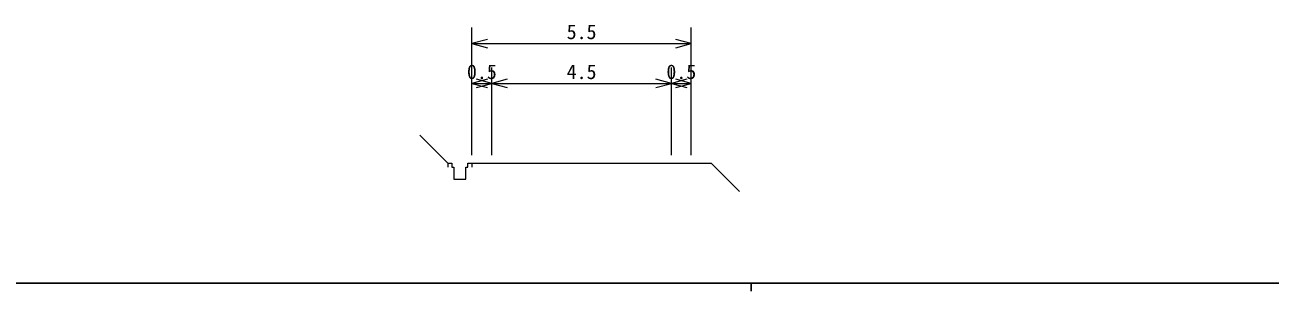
# Model space of a CAD drawing. Units: millimetres, scale not verified, with parts at other scales. Extents: x 40000 to 680000, y 20000 to 380000.
# Drawn here: x 176971 to 333044, y 204000 to 237331 of the extents above; entities that cross this region are included whole.
import ezdxf
from ezdxf.enums import TextEntityAlignment as Align

# ---------------------------------------------------------------- set-up
doc = ezdxf.new("R2010")
doc.units = ezdxf.units.MM
doc.header["$LTSCALE"] = 1000
doc.layers.add('M-STR-HTXT', color=7, linetype='Continuous', lineweight=13)
doc.layers.add('M-TTL-BAND', color=7, linetype='Continuous', lineweight=25)
doc.styles.add('ＭＳ ゴシック', font='')
doc.styles.get('ＭＳ ゴシック').set_extended_font_data('MS Gothic')

msp = doc.modelspace()

# ---------------------------------------------------------------- linework, layer by layer
at = {"layer": 'M-STR-HTXT'}
for p, q in [((233000, 221000), (233000, 237000)), ((260500, 221000), (260500, 237000)), ((234932, 235518), (233000, 235000)), ((233000, 235000), (260500, 235000)), ((233000, 235000), (234932, 234482)), ((260500, 235000), (258568, 235518)), ((258568, 234482), (260500, 235000)), ((235500, 221000), (235500, 232000)), ((258000, 221000), (258000, 232000)), ((234932, 230518), (233000, 230000)), ((233000, 230000), (235500, 230000)), ((233000, 230000), (234932, 229482)), ((235500, 230000), (233568, 230518)), ((233568, 229482), (235500, 230000)), ((237432, 230518), (235500, 230000)), ((235500, 230000), (258000, 230000)), ((235500, 230000), (237432, 229482)), ((258000, 230000), (256068, 230518)), ((256068, 229482), (258000, 230000)), ((259932, 230518), (258000, 230000)), ((258000, 230000), (260500, 230000)), ((258000, 230000), (259932, 229482)), ((260500, 230000), (258568, 230518)), ((258568, 229482), (260500, 230000)), ((230000, 220000), (226464, 223536)), ((230000, 220000), (230500, 220000)), ((230000, 220000), (230000, 219500)), ((230500, 220000), (230500, 219500)), ((230500, 219500), (230750, 219500)), ((230750, 219500), (230750, 218000)), ((232250, 218000), (232250, 219500)), ((232250, 219500), (232500, 219500)), ((232500, 219500), (232500, 220000)), ((232500, 220000), (233000, 220000)), ((233000, 220000), (235500, 220000)), ((233000, 220000), (233000, 219500)), ((235500, 220000), (258000, 220000)), ((258000, 220000), (260500, 220000)), ((260500, 220000), (263000, 220000)), ((263000, 220000), (266536, 216464)), ((230750, 218000), (232250, 218000))]:
    msp.add_line(p, q, dxfattribs=at)
at = {"layer": 'M-TTL-BAND'}
for p, q in [((40000, 205000), (579000, 205000)), ((268000, 205000), (268000, 204000))]:
    msp.add_line(p, q, dxfattribs=at)

# ---------------------------------------------------------------- texts
at = {"layer": 'M-STR-HTXT', "style": 'ＭＳ ゴシック'}
for s, p in [('5.5', (244875, 235000)), ('0.5', (232375, 230000)), ('4.5', (244875, 230000)), ('0.5', (257375, 230000))]:
    msp.add_text(s, height=1833, dxfattribs=at).set_placement(p, align=Align.BOTTOM_LEFT)

doc.saveas('drawing.dxf')
